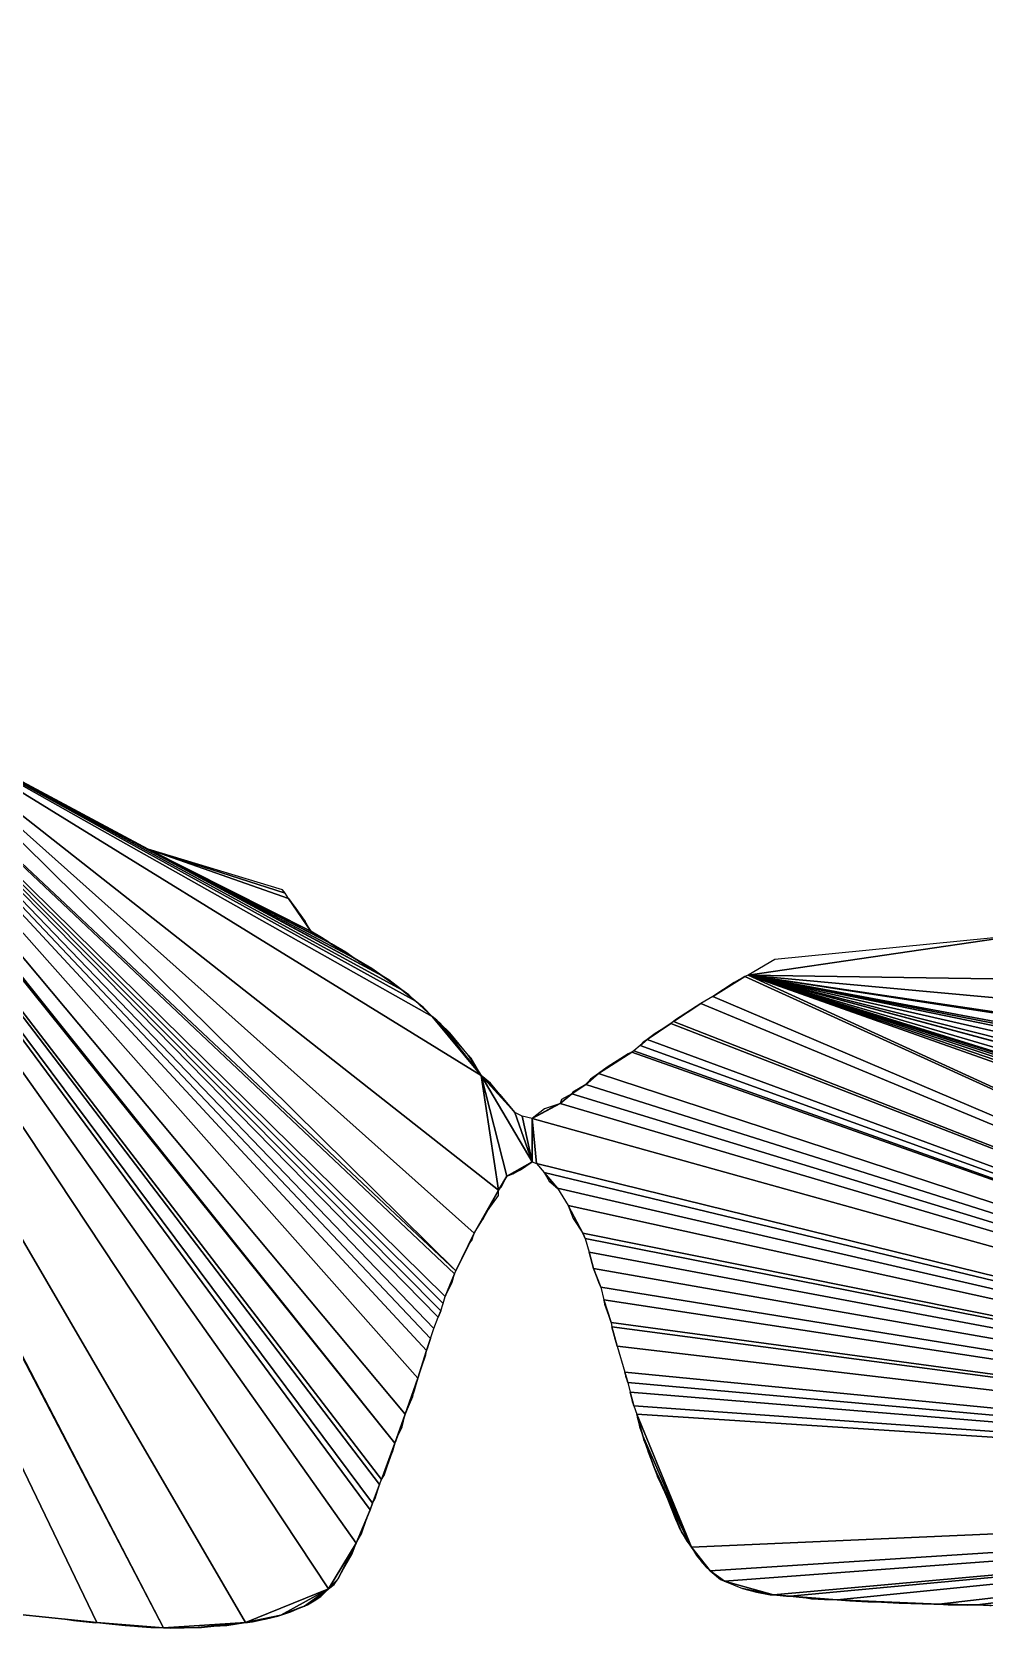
# Model space of a CAD drawing. Extents: x -95 to 96, y -89 to 94.
# Drawn here: x -28.5 to 10.6, y -89.3 to -23.7 of the extents above; entities that cross this region are included whole.
import ezdxf

# ---------------------------------------------------------------- set-up
doc = ezdxf.new("R2010")
doc.units = 0

msp = doc.modelspace()

# ---------------------------------------------------------------- linework, layer by layer
for points in [[(-23.101, -89.246, 106), (-51.551, -34.445, 106), (-57.281, -23.726, 106)], [(-25.839, -89.032, 106), (-23.101, -89.246, 106), (-57.281, -23.726, 106)], [(-28.994, -88.694, 106), (-25.839, -89.032, 106), (-57.281, -23.726, 106)], [(-13.602, -81.663, 106), (-43.841, -43.841, 106), (-51.551, -34.445, 106)], [(-14.153, -83.161, 106), (-13.602, -81.663, 106), (-51.551, -34.445, 106)], [(-14.229, -83.358, 106), (-14.153, -83.161, 106), (-51.551, -34.445, 106)], [(-14.513, -84.128, 106), (-14.229, -83.358, 106), (-51.551, -34.445, 106)], [(-14.617, -84.396, 106), (-14.513, -84.128, 106), (-51.551, -34.445, 106)], [(-15.194, -85.773, 106), (-14.617, -84.396, 106), (-51.551, -34.445, 106)], [(-16.327, -87.648, 106), (-15.194, -85.773, 106), (-51.551, -34.445, 106)], [(-19.733, -89.027, 106), (-16.327, -87.648, 106), (-51.551, -34.445, 106)], [(-23.101, -89.246, 106), (-19.733, -89.027, 106), (-51.551, -34.445, 106)], [(-11.098, -74.592, 106), (-34.445, -51.551, 106), (-43.841, -43.841, 106)], [(-11.148, -74.711, 106), (-11.098, -74.592, 106), (-43.841, -43.841, 106)], [(-11.53, -75.651, 106), (-11.148, -74.711, 106), (-43.841, -43.841, 106)], [(-11.619, -75.928, 106), (-11.53, -75.651, 106), (-43.841, -43.841, 106)], [(-11.707, -76.226, 106), (-11.619, -75.928, 106), (-43.841, -43.841, 106)], [(-11.819, -76.499, 106), (-11.707, -76.226, 106), (-43.841, -43.841, 106)], [(-12.002, -76.961, 106), (-11.819, -76.499, 106), (-43.841, -43.841, 106)], [(-12.141, -77.367, 106), (-12.002, -76.961, 106), (-43.841, -43.841, 106)], [(-12.302, -77.866, 106), (-12.141, -77.367, 106), (-43.841, -43.841, 106)], [(-12.663, -78.992, 106), (-12.302, -77.866, 106), (-43.841, -43.841, 106)], [(-13.179, -80.481, 106), (-12.663, -78.992, 106), (-43.841, -43.841, 106)], [(-13.602, -81.663, 106), (-13.179, -80.481, 106), (-43.841, -43.841, 106)], [(-14.124, -62.482, 106), (-23.726, -57.281, 106), (-34.445, -51.551, 106)], [(-13.313, -63.057, 106), (-14.124, -62.482, 106), (-34.445, -51.551, 106)], [(-12.761, -63.502, 106), (-13.313, -63.057, 106), (-34.445, -51.551, 106)], [(-12.066, -64.145, 106), (-12.761, -63.502, 106), (-34.445, -51.551, 106)], [(-10.054, -66.573, 106), (-12.066, -64.145, 106), (-34.445, -51.551, 106)], [(-9.34, -71.273, 106), (-10.054, -66.573, 106), (-34.445, -51.551, 106)], [(-10.346, -73.048, 106), (-9.34, -71.273, 106), (-34.445, -51.551, 106)], [(-11.098, -74.592, 106), (-10.346, -73.048, 106), (-34.445, -51.551, 106)], [(-18.109, -59.079, 106), (-18.212, -58.953, 106), (-23.726, -57.281, 106)], [(-17.964, -59.305, 106), (-18.109, -59.079, 106), (-23.726, -57.281, 106)], [(-17.053, -60.649, 106), (-17.964, -59.305, 106), (-23.726, -57.281, 106)], [(-16.317, -61.102, 106), (-17.053, -60.649, 106), (-23.726, -57.281, 106)], [(-16.281, -61.123, 106), (-16.317, -61.102, 106), (-23.726, -57.281, 106)], [(-15.273, -61.757, 106), (-16.281, -61.123, 106), (-23.726, -57.281, 106)], [(-14.124, -62.482, 106), (-15.273, -61.757, 106), (-23.726, -57.281, 106)], [(-17.289, -60.248, 106), (-17.681, -59.679, 106), (-17.964, -59.305, 106)], [(-17.053, -60.649, 106), (-17.289, -60.248, 106), (-17.964, -59.305, 106)], [(-16.317, -61.102, 106), (-16.608, -60.911, 106), (-17.053, -60.649, 106)], [(12.096, -60.809, 106), (1.997, -61.803, 106), (0.906, -62.445, 106)], [(23.747, -62.797, 106), (12.096, -60.809, 106), (0.906, -62.445, 106)], [(-15.619, -61.514, 106), (-16.205, -61.165, 106), (-16.281, -61.123, 106)], [(-15.273, -61.757, 106), (-15.619, -61.514, 106), (-16.281, -61.123, 106)], [(-14.124, -62.482, 106), (-14.546, -62.176, 106), (-15.273, -61.757, 106)], [(-13.313, -63.057, 106), (-13.854, -62.648, 106), (-14.124, -62.482, 106)], [(0.763, -62.511, 106), (0.327, -62.751, 106), (-0.548, -63.326, 106)], [(0.763, -62.511, 106), (-0.548, -63.326, 106), (47.492, -83.781, 106)], [(0.906, -62.445, 106), (0.763, -62.511, 106), (47.492, -83.781, 106)], [(24.679, -64.627, 106), (23.747, -62.797, 106), (0.906, -62.445, 106)], [(25.219, -66.077, 106), (24.679, -64.627, 106), (0.906, -62.445, 106)], [(25.271, -66.208, 106), (25.219, -66.077, 106), (0.906, -62.445, 106)], [(25.665, -67.102, 106), (25.271, -66.208, 106), (0.906, -62.445, 106)], [(25.766, -67.326, 106), (25.665, -67.102, 106), (0.906, -62.445, 106)], [(25.9, -67.594, 106), (25.766, -67.326, 106), (0.906, -62.445, 106)], [(26.238, -68.225, 106), (25.9, -67.594, 106), (0.906, -62.445, 106)], [(26.621, -68.939, 106), (26.238, -68.225, 106), (0.906, -62.445, 106)], [(26.936, -69.444, 106), (26.621, -68.939, 106), (0.906, -62.445, 106)], [(26.96, -69.477, 106), (26.936, -69.444, 106), (0.906, -62.445, 106)], [(27.582, -70.281, 106), (26.96, -69.477, 106), (0.906, -62.445, 106)], [(28.079, -70.881, 106), (27.582, -70.281, 106), (0.906, -62.445, 106)], [(28.216, -71.042, 106), (28.079, -70.881, 106), (0.906, -62.445, 106)], [(28.507, -71.342, 106), (28.216, -71.042, 106), (0.906, -62.445, 106)], [(28.899, -71.739, 106), (28.507, -71.342, 106), (0.906, -62.445, 106)], [(29.486, -72.267, 106), (28.899, -71.739, 106), (0.906, -62.445, 106)], [(30.246, -72.852, 106), (29.486, -72.267, 106), (0.906, -62.445, 106)], [(30.246, -72.852, 106), (0.906, -62.445, 106), (47.492, -83.781, 106)], [(-12.761, -63.502, 106), (-13.027, -63.254, 106), (-13.313, -63.057, 106)], [(-12.066, -64.145, 106), (-12.431, -63.774, 106), (-12.761, -63.502, 106)], [(-0.548, -63.326, 106), (-1.036, -63.62, 106), (47.492, -83.781, 106)], [(-11.735, -64.432, 106), (-11.878, -64.296, 106), (-12.066, -64.145, 106)], [(-10.054, -66.573, 106), (-11.735, -64.432, 106), (-12.066, -64.145, 106)], [(-1.036, -63.62, 106), (-2.084, -64.289, 106), (-2.159, -64.348, 106)], [(-1.036, -63.62, 106), (-2.159, -64.348, 106), (47.492, -83.781, 106)], [(-10.576, -65.754, 106), (-11.343, -64.818, 106), (-11.735, -64.432, 106)], [(-10.054, -66.573, 106), (-10.576, -65.754, 106), (-11.735, -64.432, 106)], [(-2.275, -64.433, 106), (-2.672, -64.7, 106), (-3.243, -65.096, 106)], [(-2.275, -64.433, 106), (-3.243, -65.096, 106), (47.492, -83.781, 106)], [(-2.672, -64.7, 106), (-2.911, -64.847, 106), (-3.243, -65.096, 106)], [(-2.159, -64.348, 106), (-2.275, -64.433, 106), (47.492, -83.781, 106)], [(-3.529, -65.345, 106), (-3.791, -65.552, 106), (47.492, -83.781, 106)], [(-3.243, -65.096, 106), (-3.405, -65.205, 106), (-3.529, -65.345, 106)], [(-3.243, -65.096, 106), (-3.529, -65.345, 106), (47.492, -83.781, 106)], [(-10.054, -66.573, 106), (-10.474, -65.862, 106), (-10.576, -65.754, 106)], [(-3.874, -65.613, 106), (-4.029, -65.684, 106), (-5.247, -66.494, 106)], [(-3.874, -65.613, 106), (-5.247, -66.494, 106), (47.492, -83.781, 106)], [(-4.029, -65.684, 106), (-4.889, -66.228, 106), (-5.247, -66.494, 106)], [(-3.791, -65.552, 106), (-3.874, -65.613, 106), (47.492, -83.781, 106)], [(-9.295, -67.356, 106), (-9.677, -66.884, 106), (-10.054, -66.573, 106)], [(-8.677, -68.094, 106), (-9.295, -67.356, 106), (-10.054, -66.573, 106)], [(-7.966, -70.112, 106), (-8.677, -68.094, 106), (-10.054, -66.573, 106)], [(-9.01, -70.71, 106), (-7.966, -70.112, 106), (-10.054, -66.573, 106)], [(-9.34, -71.273, 106), (-9.01, -70.71, 106), (-10.054, -66.573, 106)], [(-5.247, -66.494, 106), (-5.566, -66.723, 106), (-5.761, -66.939, 106)], [(-5.247, -66.494, 106), (-5.761, -66.939, 106), (47.492, -83.781, 106)], [(-8.677, -68.094, 106), (-9.01, -67.686, 106), (-9.295, -67.356, 106)], [(-6.342, -67.328, 106), (-6.765, -67.554, 106), (-6.82, -67.72, 106)], [(-6.342, -67.328, 106), (-6.82, -67.72, 106), (47.492, -83.781, 106)], [(-5.761, -66.939, 106), (-6.289, -67.25, 106), (-6.342, -67.328, 106)], [(-5.761, -66.939, 106), (-6.342, -67.328, 106), (47.492, -83.781, 106)], [(-7.966, -70.112, 106), (-8.37, -68.236, 106), (-8.677, -68.094, 106)], [(-6.82, -67.72, 106), (-6.922, -67.762, 106), (-7.966, -68.34, 106)], [(-6.82, -67.72, 106), (-7.966, -68.34, 106), (47.492, -83.781, 106)], [(-6.922, -67.762, 106), (-7.457, -67.937, 106), (-7.966, -68.34, 106)], [(-7.966, -70.112, 106), (-7.966, -68.34, 106), (-8.37, -68.236, 106)], [(-7.966, -68.34, 106), (-7.966, -70.112, 106), (-7.78, -70.187, 106)], [(-7.966, -68.34, 106), (-7.78, -70.187, 106), (47.492, -83.781, 106)], [(-9.01, -70.71, 106), (-8.76, -70.611, 106), (-7.966, -70.112, 106)], [(-8.76, -70.611, 106), (-8.438, -70.441, 106), (-7.966, -70.112, 106)], [(-9.34, -71.273, 106), (-9.234, -71.154, 106), (-9.01, -70.71, 106)], [(-7.78, -70.187, 106), (-7.476, -70.559, 106), (47.492, -83.781, 106)], [(-7.476, -70.559, 106), (-7.261, -70.912, 106), (-6.922, -71.194, 106)], [(-7.476, -70.559, 106), (-6.922, -71.194, 106), (47.492, -83.781, 106)], [(-10.346, -73.048, 106), (-10.001, -72.503, 106), (-9.34, -71.273, 106)], [(-10.001, -72.503, 106), (-9.765, -72.087, 106), (-9.34, -71.273, 106)], [(-9.765, -72.087, 106), (-9.339, -71.491, 106), (-9.34, -71.273, 106)], [(-7.261, -70.912, 106), (-6.991, -71.149, 106), (-6.922, -71.194, 106)], [(-6.922, -71.194, 106), (-6.492, -71.909, 106), (47.492, -83.781, 106)], [(-6.492, -71.909, 106), (-6.279, -72.447, 106), (-5.879, -73.05, 106)], [(-6.492, -71.909, 106), (-5.879, -73.05, 106), (47.492, -83.781, 106)], [(-11.098, -74.592, 106), (-10.576, -73.53, 106), (-10.346, -73.048, 106)], [(-10.576, -73.53, 106), (-10.486, -73.392, 106), (-10.346, -73.048, 106)], [(-10.486, -73.392, 106), (-10.438, -73.34, 106), (-10.346, -73.048, 106)], [(-5.879, -73.05, 106), (-5.829, -73.169, 106), (-5.787, -73.261, 106)], [(-5.879, -73.05, 106), (-5.787, -73.261, 106), (47.492, -83.781, 106)], [(-5.787, -73.261, 106), (-5.625, -73.825, 106), (47.492, -83.781, 106)], [(-11.098, -74.592, 106), (-10.831, -74.085, 106), (-10.576, -73.53, 106)], [(-5.625, -73.825, 106), (-5.554, -74.114, 106), (-5.446, -74.493, 106)], [(-5.625, -73.825, 106), (-5.446, -74.493, 106), (47.492, -83.781, 106)], [(-5.446, -74.493, 106), (-5.24, -75.054, 106), (-5.15, -75.256, 106)], [(-5.446, -74.493, 106), (-5.15, -75.256, 106), (47.492, -83.781, 106)], [(-11.53, -75.651, 106), (-11.244, -75.058, 106), (-11.148, -74.711, 106)], [(-5.15, -75.256, 106), (-5.017, -75.778, 106), (47.492, -83.781, 106)], [(-5.017, -75.778, 106), (-4.992, -75.958, 106), (-4.721, -76.711, 106)], [(-5.017, -75.778, 106), (-4.721, -76.711, 106), (47.492, -83.781, 106)], [(-11.819, -76.499, 106), (-11.725, -76.3, 106), (-11.707, -76.226, 106)], [(-4.721, -76.711, 106), (-4.689, -76.895, 106), (47.492, -83.781, 106)], [(-4.689, -76.895, 106), (-4.581, -77.344, 106), (-4.47, -77.69, 106)], [(-4.689, -76.895, 106), (-4.47, -77.69, 106), (47.492, -83.781, 106)], [(-12.663, -78.992, 106), (-12.328, -78.033, 106), (-12.302, -77.866, 106)], [(-12.302, -77.866, 106), (-12.251, -77.742, 106), (-12.141, -77.367, 106)], [(-4.47, -77.69, 106), (-4.165, -78.755, 106), (47.492, -83.781, 106)], [(-13.179, -80.481, 106), (-13.177, -80.475, 106), (-12.663, -78.992, 106)], [(-13.177, -80.475, 106), (-12.841, -79.604, 106), (-12.663, -78.992, 106)], [(-12.841, -79.604, 106), (-12.792, -79.499, 106), (-12.663, -78.992, 106)], [(-4.165, -78.755, 106), (-4.139, -78.909, 106), (-4.041, -79.181, 106)], [(-4.165, -78.755, 106), (-4.041, -79.181, 106), (47.492, -83.781, 106)], [(-4.041, -79.181, 106), (-3.934, -79.574, 106), (47.492, -83.781, 106)], [(-13.177, -80.475, 106), (-12.864, -79.752, 106), (-12.841, -79.604, 106)], [(-3.934, -79.574, 106), (-3.865, -79.953, 106), (-3.791, -80.134, 106)], [(-3.934, -79.574, 106), (-3.791, -80.134, 106), (47.492, -83.781, 106)], [(-13.602, -81.663, 106), (-13.575, -81.605, 106), (-13.179, -80.481, 106)], [(-13.575, -81.605, 106), (-13.558, -81.568, 106), (-13.179, -80.481, 106)], [(-13.558, -81.568, 106), (-13.503, -81.417, 106), (-13.179, -80.481, 106)], [(-13.503, -81.417, 106), (-13.3, -80.997, 106), (-13.179, -80.481, 106)], [(-3.791, -80.134, 106), (-3.661, -80.475, 106), (47.492, -83.781, 106)], [(-3.661, -80.475, 106), (-3.643, -80.607, 106), (-3.418, -81.37, 106)], [(-3.661, -80.475, 106), (-3.418, -81.37, 106), (-1.429, -85.94, 106)], [(-3.661, -80.475, 106), (-1.429, -85.94, 106), (47.492, -83.781, 106)], [(-3.643, -80.607, 106), (-3.551, -80.997, 106), (-3.418, -81.37, 106)], [(-14.153, -83.161, 106), (-14.048, -83.009, 106), (-13.602, -81.663, 106)], [(-14.048, -83.009, 106), (-13.707, -82.054, 106), (-13.602, -81.663, 106)], [(-13.707, -82.054, 106), (-13.703, -82.045, 106), (-13.602, -81.663, 106)], [(-3.418, -81.37, 106), (-3.387, -81.519, 106), (-3.269, -81.807, 106)], [(-3.418, -81.37, 106), (-3.269, -81.807, 106), (-2.954, -82.671, 106)], [(-3.418, -81.37, 106), (-2.954, -82.671, 106), (-1.429, -85.94, 106)], [(-3.269, -81.807, 106), (-3.196, -82.041, 106), (-2.954, -82.671, 106)], [(-2.954, -82.671, 106), (-2.818, -83.049, 106), (-2.747, -83.191, 106)], [(-2.954, -82.671, 106), (-2.747, -83.191, 106), (-2.392, -83.962, 106)], [(-2.954, -82.671, 106), (-2.392, -83.962, 106), (-1.429, -85.94, 106)], [(-2.818, -83.049, 106), (-2.808, -83.084, 106), (-2.747, -83.191, 106)], [(-14.513, -84.128, 106), (-14.414, -83.942, 106), (-14.229, -83.358, 106)], [(-1.429, -85.94, 106), (-0.66, -86.909, 106), (47.492, -83.781, 106)], [(-0.66, -86.909, 106), (-0.065, -87.332, 106), (47.492, -83.781, 106)], [(-0.065, -87.332, 106), (1.95, -87.896, 106), (47.492, -83.781, 106)], [(1.95, -87.896, 106), (2.625, -87.95, 106), (47.492, -83.781, 106)], [(2.625, -87.95, 106), (4.559, -88.098, 106), (47.492, -83.781, 106)], [(4.559, -88.098, 106), (8.734, -88.275, 106), (47.492, -83.781, 106)], [(8.734, -88.275, 106), (10.3, -88.305, 106), (47.492, -83.781, 106)], [(10.3, -88.305, 106), (10.876, -88.324, 106), (47.492, -83.781, 106)], [(-15.194, -85.773, 106), (-15.143, -85.694, 106), (-14.617, -84.396, 106)], [(-15.143, -85.694, 106), (-14.751, -84.749, 106), (-14.617, -84.396, 106)], [(-14.617, -84.396, 106), (-14.553, -84.26, 106), (-14.513, -84.128, 106)], [(-2.392, -83.962, 106), (-2.334, -84.128, 106), (-2.071, -84.805, 106)], [(-2.392, -83.962, 106), (-2.071, -84.805, 106), (-1.833, -85.301, 106)], [(-2.392, -83.962, 106), (-1.833, -85.301, 106), (-1.429, -85.94, 106)], [(-15.143, -85.694, 106), (-14.973, -85.389, 106), (-14.751, -84.749, 106)], [(-2.071, -84.805, 106), (-1.914, -85.166, 106), (-1.833, -85.301, 106)], [(-16.327, -87.648, 106), (-15.938, -87.247, 106), (-15.194, -85.773, 106)], [(-15.938, -87.247, 106), (-15.798, -86.984, 106), (-15.194, -85.773, 106)], [(-15.798, -86.984, 106), (-15.347, -86.214, 106), (-15.194, -85.773, 106)], [(-1.833, -85.301, 106), (-1.61, -85.69, 106), (-1.429, -85.94, 106)], [(-1.429, -85.94, 106), (-1.211, -86.273, 106), (-0.955, -86.59, 106)], [(-1.429, -85.94, 106), (-0.955, -86.59, 106), (-0.66, -86.909, 106)], [(-0.955, -86.59, 106), (-0.841, -86.738, 106), (-0.66, -86.909, 106)], [(-0.66, -86.909, 106), (-0.236, -87.26, 106), (-0.065, -87.332, 106)], [(-19.733, -89.027, 106), (-18.288, -88.721, 106), (-16.327, -87.648, 106)], [(-18.288, -88.721, 106), (-17.314, -88.352, 106), (-16.327, -87.648, 106)], [(-17.314, -88.352, 106), (-16.838, -88.102, 106), (-16.327, -87.648, 106)], [(-16.838, -88.102, 106), (-16.637, -87.962, 106), (-16.327, -87.648, 106)], [(-16.327, -87.648, 106), (-16.092, -87.466, 106), (-15.938, -87.247, 106)], [(-0.236, -87.26, 106), (-0.138, -87.305, 106), (-0.065, -87.332, 106)], [(-0.065, -87.332, 106), (0.673, -87.633, 106), (1.95, -87.896, 106)], [(0.673, -87.633, 106), (1.249, -87.782, 106), (1.95, -87.896, 106)], [(1.249, -87.782, 106), (1.811, -87.889, 106), (1.95, -87.896, 106)], [(-18.288, -88.721, 106), (-17.474, -88.417, 106), (-17.314, -88.352, 106)], [(-18.288, -88.721, 106), (-17.868, -88.592, 106), (-17.474, -88.417, 106)], [(-17.474, -88.417, 106), (-17.36, -88.374, 106), (-17.314, -88.352, 106)], [(-17.314, -88.352, 106), (-17.184, -88.303, 106), (-16.838, -88.102, 106)], [(1.95, -87.896, 106), (2.084, -87.913, 106), (2.625, -87.95, 106)], [(2.084, -87.913, 106), (2.472, -87.942, 106), (2.625, -87.95, 106)], [(2.625, -87.95, 106), (2.994, -87.995, 106), (3.279, -88.017, 106)], [(2.625, -87.95, 106), (3.279, -88.017, 106), (4.559, -88.098, 106)], [(3.279, -88.017, 106), (3.5, -88.05, 106), (4.559, -88.098, 106)], [(3.5, -88.05, 106), (4.037, -88.082, 106), (4.344, -88.089, 106)], [(3.5, -88.05, 106), (4.344, -88.089, 106), (4.559, -88.098, 106)], [(4.559, -88.098, 106), (4.911, -88.131, 106), (5.081, -88.136, 106)], [(4.559, -88.098, 106), (5.081, -88.136, 106), (6.125, -88.184, 106)], [(4.559, -88.098, 106), (6.125, -88.184, 106), (8.734, -88.275, 106)], [(5.081, -88.136, 106), (5.811, -88.175, 106), (6.125, -88.184, 106)], [(6.125, -88.184, 106), (7.1, -88.228, 106), (8.734, -88.275, 106)], [(7.1, -88.228, 106), (8.527, -88.273, 106), (8.734, -88.275, 106)], [(8.734, -88.275, 106), (9.118, -88.297, 106), (10.3, -88.305, 106)], [(9.118, -88.297, 106), (9.916, -88.31, 106), (10.3, -88.305, 106)], [(10.3, -88.305, 106), (10.822, -88.326, 106), (10.876, -88.324, 106)], [(-28.994, -88.694, 106), (-27.138, -88.898, 106), (-25.839, -89.032, 106)], [(-27.138, -88.898, 106), (-26.79, -88.942, 106), (-25.839, -89.032, 106)], [(-26.79, -88.942, 106), (-25.885, -89.038, 106), (-25.839, -89.032, 106)], [(-25.839, -89.032, 106), (-25.459, -89.076, 106), (-24.293, -89.174, 106)], [(-25.839, -89.032, 106), (-24.293, -89.174, 106), (-23.101, -89.246, 106)], [(-25.459, -89.076, 106), (-24.667, -89.15, 106), (-24.293, -89.174, 106)], [(-23.101, -89.246, 106), (-21.674, -89.232, 106), (-19.733, -89.027, 106)], [(-21.674, -89.232, 106), (-21.535, -89.232, 106), (-19.733, -89.027, 106)], [(-21.535, -89.232, 106), (-21.026, -89.182, 106), (-19.733, -89.027, 106)], [(-21.026, -89.182, 106), (-20.492, -89.15, 106), (-19.733, -89.027, 106)], [(-19.733, -89.027, 106), (-19, -88.899, 106), (-18.288, -88.721, 106)], [(-19.733, -89.027, 106), (-19.645, -89.027, 106), (-19, -88.899, 106)], [(-19.645, -89.027, 106), (-19.448, -89.006, 106), (-19, -88.899, 106)], [(-19, -88.899, 106), (-18.64, -88.825, 106), (-18.288, -88.721, 106)], [(-19, -88.899, 106), (-18.926, -88.885, 106), (-18.64, -88.825, 106)], [(-18.64, -88.825, 106), (-18.404, -88.766, 106), (-18.288, -88.721, 106)], [(-24.293, -89.174, 106), (-24.145, -89.192, 106), (-23.623, -89.232, 106)], [(-24.293, -89.174, 106), (-23.623, -89.232, 106), (-23.101, -89.246, 106)], [(-23.623, -89.232, 106), (-23.485, -89.238, 106), (-23.101, -89.246, 106)], [(-23.101, -89.246, 106), (-22.825, -89.257, 106), (-21.674, -89.232, 106)]]:
    msp.add_3dface(points)

doc.saveas('drawing.dxf')
